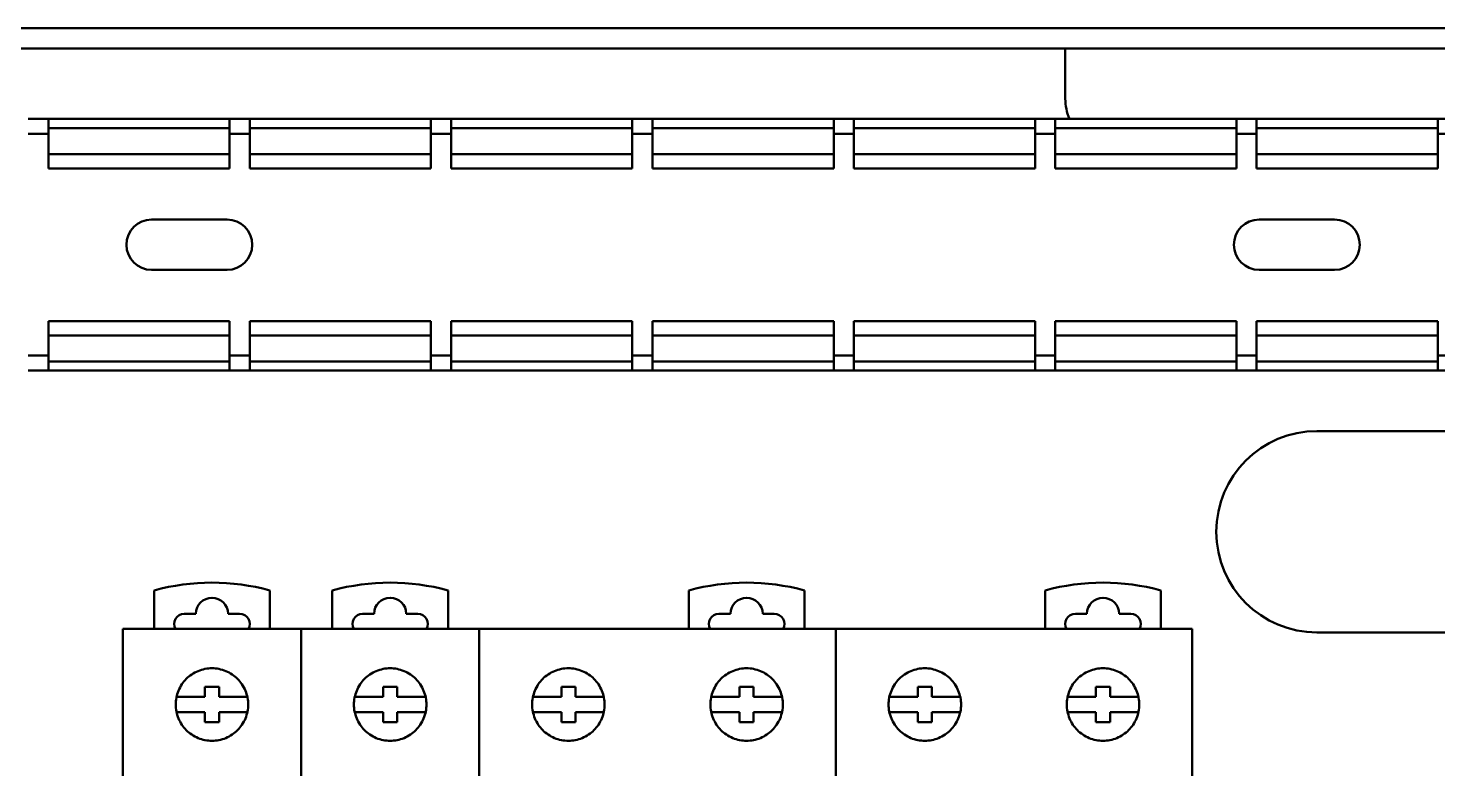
# Model space of a CAD drawing. Header units: millimetres. Extents: x 0 to 792, y -110 to 1285.
# Drawn here: x 249.4 to 389.4, y 377.7 to 451.3 of the extents above; entities that cross this region are included whole.
import ezdxf

# ---------------------------------------------------------------- set-up
doc = ezdxf.new("R2010")
doc.units = ezdxf.units.MM
doc.header["$LTSCALE"] = 1.333333
doc.layers.add('Visible (ISO)', color=7, linetype='Continuous', lineweight=50)

msp = doc.modelspace()

# ---------------------------------------------------------------- linework, layer by layer
at = {"layer": 'Visible (ISO)'}
for p, q in [((667.43, 451.26), (137.43, 451.26)), ((487.43, 451.26), (137.43, 451.26)), ((139.43, 449.26), (665.43, 449.26)), ((352.43, 449.26), (352.43, 445.26)), ((352.43, 444.26), (352.43, 445.26)), ((251.43, 442.26), (249.43, 442.26)), ((269.43, 442.26), (251.43, 442.26)), ((251.43, 442.26), (251.43, 442.11)), ((251.43, 441.34), (251.43, 442.11)), ((251.43, 441.34), (251.43, 441.05)), ((251.43, 441.34), (269.43, 441.34)), ((251.43, 438.76), (251.43, 441.05)), ((271.43, 442.26), (269.43, 442.26)), ((269.43, 442.11), (269.43, 442.26)), ((269.43, 442.11), (269.43, 441.34)), ((269.43, 441.05), (269.43, 441.34)), ((269.43, 441.05), (269.43, 438.76)), ((289.43, 442.26), (271.43, 442.26)), ((271.43, 442.26), (271.43, 442.11)), ((271.43, 441.34), (271.43, 442.11)), ((271.43, 441.34), (271.43, 441.05)), ((271.43, 441.34), (289.43, 441.34)), ((271.43, 438.76), (271.43, 441.05)), ((291.43, 442.26), (289.43, 442.26)), ((289.43, 442.11), (289.43, 442.26)), ((289.43, 442.11), (289.43, 441.34)), ((289.43, 441.05), (289.43, 441.34)), ((289.43, 441.05), (289.43, 438.76)), ((309.43, 442.26), (291.43, 442.26)), ((291.43, 442.26), (291.43, 442.11)), ((291.43, 441.34), (291.43, 442.11)), ((291.43, 441.34), (291.43, 441.05)), ((291.43, 441.34), (309.43, 441.34)), ((291.43, 438.76), (291.43, 441.05)), ((311.43, 442.26), (309.43, 442.26)), ((309.43, 442.11), (309.43, 442.26)), ((309.43, 442.11), (309.43, 441.34)), ((309.43, 441.05), (309.43, 441.34)), ((309.43, 441.05), (309.43, 438.76)), ((329.43, 442.26), (311.43, 442.26)), ((311.43, 442.26), (311.43, 442.11)), ((311.43, 441.34), (311.43, 442.11)), ((311.43, 441.34), (311.43, 441.05)), ((311.43, 441.34), (329.43, 441.34)), ((311.43, 438.76), (311.43, 441.05)), ((331.43, 442.26), (329.43, 442.26)), ((329.43, 442.11), (329.43, 442.26)), ((329.43, 442.11), (329.43, 441.34)), ((329.43, 441.05), (329.43, 441.34)), ((329.43, 441.05), (329.43, 438.76)), ((349.43, 442.26), (331.43, 442.26)), ((331.43, 442.26), (331.43, 442.11)), ((331.43, 441.34), (331.43, 442.11)), ((331.43, 441.34), (331.43, 441.05)), ((331.43, 441.34), (349.43, 441.34)), ((331.43, 438.76), (331.43, 441.05)), ((351.43, 442.26), (349.43, 442.26)), ((349.43, 442.11), (349.43, 442.26)), ((349.43, 442.11), (349.43, 441.34)), ((349.43, 441.05), (349.43, 441.34)), ((349.43, 441.05), (349.43, 438.76)), ((369.43, 442.26), (351.43, 442.26)), ((351.43, 442.26), (351.43, 442.11)), ((351.43, 441.34), (351.43, 442.11)), ((351.43, 441.34), (351.43, 441.05)), ((351.43, 441.34), (369.43, 441.34)), ((351.43, 438.76), (351.43, 441.05)), ((371.43, 442.26), (369.43, 442.26)), ((369.43, 442.11), (369.43, 442.26)), ((369.43, 442.11), (369.43, 441.34)), ((369.43, 441.05), (369.43, 441.34)), ((369.43, 441.05), (369.43, 438.76)), ((389.43, 442.26), (371.43, 442.26)), ((371.43, 442.26), (371.43, 442.11)), ((371.43, 441.34), (371.43, 442.11)), ((371.43, 441.34), (371.43, 441.05)), ((371.43, 441.34), (389.43, 441.34)), ((371.43, 438.76), (371.43, 441.05)), ((391.43, 442.26), (389.43, 442.26)), ((389.43, 442.11), (389.43, 442.26)), ((389.43, 442.11), (389.43, 441.34)), ((389.43, 441.05), (389.43, 441.34)), ((389.43, 441.05), (389.43, 438.76)), ((249.43, 440.76), (251.43, 440.76)), ((269.43, 440.76), (271.43, 440.76)), ((289.43, 440.76), (291.43, 440.76)), ((309.43, 440.76), (311.43, 440.76)), ((329.43, 440.76), (331.43, 440.76)), ((349.43, 440.76), (351.43, 440.76)), ((369.43, 440.76), (371.43, 440.76)), ((389.43, 440.76), (391.43, 440.76)), ((251.43, 437.84), (251.43, 438.76)), ((269.43, 438.76), (251.43, 438.76)), ((269.43, 438.76), (269.43, 437.84)), ((271.43, 437.84), (271.43, 438.76)), ((289.43, 438.76), (271.43, 438.76)), ((289.43, 438.76), (289.43, 437.84)), ((291.43, 437.84), (291.43, 438.76)), ((309.43, 438.76), (291.43, 438.76)), ((309.43, 438.76), (309.43, 437.84)), ((311.43, 437.84), (311.43, 438.76)), ((329.43, 438.76), (311.43, 438.76)), ((329.43, 438.76), (329.43, 437.84)), ((331.43, 437.84), (331.43, 438.76)), ((349.43, 438.76), (331.43, 438.76)), ((349.43, 438.76), (349.43, 437.84)), ((351.43, 437.84), (351.43, 438.76)), ((369.43, 438.76), (351.43, 438.76)), ((369.43, 438.76), (369.43, 437.84)), ((371.43, 437.84), (371.43, 438.76)), ((389.43, 438.76), (371.43, 438.76)), ((389.43, 438.76), (389.43, 437.84)), ((251.43, 437.84), (251.43, 437.34)), ((251.43, 437.34), (269.43, 437.34)), ((269.43, 437.34), (269.43, 437.84)), ((271.43, 437.84), (271.43, 437.34)), ((271.43, 437.34), (289.43, 437.34)), ((289.43, 437.34), (289.43, 437.84)), ((291.43, 437.84), (291.43, 437.34)), ((291.43, 437.34), (309.43, 437.34)), ((309.43, 437.34), (309.43, 437.84)), ((311.43, 437.84), (311.43, 437.34)), ((311.43, 437.34), (329.43, 437.34)), ((329.43, 437.34), (329.43, 437.84)), ((331.43, 437.84), (331.43, 437.34)), ((331.43, 437.34), (349.43, 437.34)), ((349.43, 437.34), (349.43, 437.84)), ((351.43, 437.84), (351.43, 437.34)), ((351.43, 437.34), (369.43, 437.34)), ((369.43, 437.34), (369.43, 437.84)), ((371.43, 437.84), (371.43, 437.34)), ((371.43, 437.34), (389.43, 437.34)), ((389.43, 437.34), (389.43, 437.84)), ((261.68, 432.26), (269.18, 432.26)), ((371.68, 432.26), (379.18, 432.26)), ((269.18, 427.26), (261.68, 427.26)), ((379.18, 427.26), (371.68, 427.26)), ((251.43, 421.67), (251.43, 422.17)), ((269.43, 422.17), (251.43, 422.17)), ((251.43, 421.67), (251.43, 420.76)), ((269.43, 422.17), (269.43, 421.67)), ((269.43, 420.76), (269.43, 421.67)), ((271.43, 421.67), (271.43, 422.17)), ((289.43, 422.17), (271.43, 422.17)), ((271.43, 421.67), (271.43, 420.76)), ((289.43, 422.17), (289.43, 421.67)), ((289.43, 420.76), (289.43, 421.67)), ((291.43, 421.67), (291.43, 422.17)), ((309.43, 422.17), (291.43, 422.17)), ((291.43, 421.67), (291.43, 420.76)), ((309.43, 422.17), (309.43, 421.67)), ((309.43, 420.76), (309.43, 421.67)), ((311.43, 421.67), (311.43, 422.17)), ((329.43, 422.17), (311.43, 422.17)), ((311.43, 421.67), (311.43, 420.76)), ((329.43, 422.17), (329.43, 421.67)), ((329.43, 420.76), (329.43, 421.67)), ((331.43, 421.67), (331.43, 422.17)), ((349.43, 422.17), (331.43, 422.17)), ((331.43, 421.67), (331.43, 420.76)), ((349.43, 422.17), (349.43, 421.67)), ((349.43, 420.76), (349.43, 421.67)), ((351.43, 421.67), (351.43, 422.17)), ((369.43, 422.17), (351.43, 422.17)), ((351.43, 421.67), (351.43, 420.76)), ((369.43, 422.17), (369.43, 421.67)), ((369.43, 420.76), (369.43, 421.67)), ((371.43, 421.67), (371.43, 422.17)), ((389.43, 422.17), (371.43, 422.17)), ((371.43, 421.67), (371.43, 420.76)), ((389.43, 422.17), (389.43, 421.67)), ((389.43, 420.76), (389.43, 421.67)), ((251.43, 420.76), (251.43, 418.47)), ((269.43, 420.76), (251.43, 420.76)), ((269.43, 418.47), (269.43, 420.76)), ((271.43, 420.76), (271.43, 418.47)), ((289.43, 420.76), (271.43, 420.76)), ((289.43, 418.47), (289.43, 420.76)), ((291.43, 420.76), (291.43, 418.47)), ((309.43, 420.76), (291.43, 420.76)), ((309.43, 418.47), (309.43, 420.76)), ((311.43, 420.76), (311.43, 418.47)), ((329.43, 420.76), (311.43, 420.76)), ((329.43, 418.47), (329.43, 420.76)), ((331.43, 420.76), (331.43, 418.47)), ((349.43, 420.76), (331.43, 420.76)), ((349.43, 418.47), (349.43, 420.76)), ((351.43, 420.76), (351.43, 418.47)), ((369.43, 420.76), (351.43, 420.76)), ((369.43, 418.47), (369.43, 420.76)), ((371.43, 420.76), (371.43, 418.47)), ((389.43, 420.76), (371.43, 420.76)), ((389.43, 418.47), (389.43, 420.76)), ((249.43, 418.76), (251.43, 418.76)), ((269.43, 418.76), (271.43, 418.76)), ((289.43, 418.76), (291.43, 418.76)), ((309.43, 418.76), (311.43, 418.76)), ((329.43, 418.76), (331.43, 418.76)), ((349.43, 418.76), (351.43, 418.76)), ((369.43, 418.76), (371.43, 418.76)), ((389.43, 418.76), (391.43, 418.76)), ((251.43, 417.26), (249.43, 417.26)), ((251.43, 418.17), (251.43, 418.47)), ((251.43, 418.17), (251.43, 417.41)), ((269.43, 418.17), (251.43, 418.17)), ((251.43, 417.26), (251.43, 417.41)), ((269.43, 417.26), (251.43, 417.26)), ((269.43, 418.47), (269.43, 418.17)), ((269.43, 417.41), (269.43, 418.17)), ((269.43, 417.41), (269.43, 417.26)), ((271.43, 417.26), (269.43, 417.26)), ((271.43, 418.17), (271.43, 418.47)), ((271.43, 418.17), (271.43, 417.41)), ((289.43, 418.17), (271.43, 418.17)), ((271.43, 417.26), (271.43, 417.41)), ((289.43, 417.26), (271.43, 417.26)), ((289.43, 418.47), (289.43, 418.17)), ((289.43, 417.41), (289.43, 418.17)), ((289.43, 417.41), (289.43, 417.26)), ((291.43, 417.26), (289.43, 417.26)), ((291.43, 418.17), (291.43, 418.47)), ((291.43, 418.17), (291.43, 417.41)), ((309.43, 418.17), (291.43, 418.17)), ((291.43, 417.26), (291.43, 417.41)), ((309.43, 417.26), (291.43, 417.26)), ((309.43, 418.47), (309.43, 418.17)), ((309.43, 417.41), (309.43, 418.17)), ((309.43, 417.41), (309.43, 417.26)), ((311.43, 417.26), (309.43, 417.26)), ((311.43, 418.17), (311.43, 418.47)), ((311.43, 418.17), (311.43, 417.41)), ((329.43, 418.17), (311.43, 418.17)), ((311.43, 417.26), (311.43, 417.41)), ((329.43, 417.26), (311.43, 417.26)), ((329.43, 418.47), (329.43, 418.17)), ((329.43, 417.41), (329.43, 418.17)), ((329.43, 417.41), (329.43, 417.26)), ((331.43, 417.26), (329.43, 417.26)), ((331.43, 418.17), (331.43, 418.47)), ((331.43, 418.17), (331.43, 417.41)), ((349.43, 418.17), (331.43, 418.17)), ((331.43, 417.26), (331.43, 417.41)), ((349.43, 417.26), (331.43, 417.26)), ((349.43, 418.47), (349.43, 418.17)), ((349.43, 417.41), (349.43, 418.17)), ((349.43, 417.41), (349.43, 417.26)), ((351.43, 417.26), (349.43, 417.26)), ((351.43, 418.17), (351.43, 418.47)), ((351.43, 418.17), (351.43, 417.41)), ((369.43, 418.17), (351.43, 418.17)), ((351.43, 417.26), (351.43, 417.41)), ((369.43, 417.26), (351.43, 417.26)), ((369.43, 418.47), (369.43, 418.17)), ((369.43, 417.41), (369.43, 418.17)), ((369.43, 417.41), (369.43, 417.26)), ((371.43, 417.26), (369.43, 417.26)), ((371.43, 418.17), (371.43, 418.47)), ((371.43, 418.17), (371.43, 417.41)), ((389.43, 418.17), (371.43, 418.17)), ((371.43, 417.26), (371.43, 417.41)), ((389.43, 417.26), (371.43, 417.26)), ((389.43, 418.47), (389.43, 418.17)), ((389.43, 417.41), (389.43, 418.17)), ((389.43, 417.41), (389.43, 417.26)), ((391.43, 417.26), (389.43, 417.26)), ((377.43, 411.26), (427.43, 411.26)), ((261.93, 395.44), (261.93, 391.61)), ((273.43, 391.61), (273.43, 395.44)), ((279.63, 395.44), (279.63, 391.61)), ((291.13, 391.61), (291.13, 395.44)), ((315.03, 391.61), (315.03, 395.44)), ((326.53, 395.44), (326.53, 391.61)), ((350.43, 391.61), (350.43, 395.44)), ((361.93, 395.44), (361.93, 391.61)), ((264.93, 393.11), (266.08, 393.11)), ((269.28, 393.11), (270.43, 393.11)), ((282.63, 393.11), (283.78, 393.11)), ((286.98, 393.11), (288.13, 393.11)), ((319.18, 393.11), (318.03, 393.11)), ((323.53, 393.11), (322.38, 393.11)), ((354.58, 393.11), (353.43, 393.11)), ((358.93, 393.11), (357.78, 393.11)), ((258.83, 391.61), (276.53, 391.61)), ((258.83, 372.72), (258.83, 391.61)), ((276.53, 391.61), (276.53, 372.72)), ((276.53, 391.61), (294.23, 391.61)), ((276.53, 372.72), (276.53, 391.61)), ((294.23, 391.61), (294.23, 372.72)), ((294.23, 391.61), (294.23, 372.72)), ((329.63, 391.61), (294.23, 391.61)), ((329.63, 391.61), (329.63, 372.72)), ((329.63, 391.61), (329.63, 372.72)), ((365.03, 391.61), (329.63, 391.61)), ((365.03, 391.61), (365.03, 372.72)), ((427.43, 391.26), (377.43, 391.26)), ((266.98, 384.86), (266.98, 385.86)), ((266.98, 385.86), (268.38, 385.86)), ((268.38, 385.86), (268.38, 384.86)), ((284.68, 384.86), (284.68, 385.86)), ((284.68, 385.86), (286.08, 385.86)), ((286.08, 385.86), (286.08, 384.86)), ((302.38, 385.86), (302.38, 384.86)), ((303.78, 385.86), (302.38, 385.86)), ((303.78, 384.86), (303.78, 385.86)), ((320.08, 385.86), (320.08, 384.86)), ((321.48, 385.86), (320.08, 385.86)), ((321.48, 384.86), (321.48, 385.86)), ((337.78, 385.86), (337.78, 384.86)), ((339.18, 385.86), (337.78, 385.86)), ((339.18, 384.86), (339.18, 385.86)), ((355.48, 385.86), (355.48, 384.86)), ((356.88, 385.86), (355.48, 385.86)), ((356.88, 384.86), (356.88, 385.86)), ((266.98, 384.86), (264.16, 384.86)), ((268.38, 384.86), (271.2, 384.86)), ((284.68, 384.86), (281.86, 384.86)), ((286.08, 384.86), (288.9, 384.86)), ((299.56, 384.86), (302.38, 384.86)), ((306.6, 384.86), (303.78, 384.86)), ((317.26, 384.86), (320.08, 384.86)), ((324.3, 384.86), (321.48, 384.86)), ((334.96, 384.86), (337.78, 384.86)), ((342, 384.86), (339.18, 384.86)), ((352.66, 384.86), (355.48, 384.86)), ((359.7, 384.86), (356.88, 384.86)), ((266.98, 383.36), (264.16, 383.36)), ((266.98, 382.36), (266.98, 383.36)), ((268.38, 382.36), (266.98, 382.36)), ((268.38, 383.36), (271.2, 383.36)), ((268.38, 383.36), (268.38, 382.36)), ((284.68, 383.36), (281.86, 383.36)), ((284.68, 382.36), (284.68, 383.36)), ((286.08, 382.36), (284.68, 382.36)), ((286.08, 383.36), (288.9, 383.36)), ((286.08, 383.36), (286.08, 382.36)), ((299.56, 383.36), (302.38, 383.36)), ((302.38, 383.36), (302.38, 382.36)), ((302.38, 382.36), (303.78, 382.36)), ((306.6, 383.36), (303.78, 383.36)), ((303.78, 382.36), (303.78, 383.36)), ((317.26, 383.36), (320.08, 383.36)), ((320.08, 383.36), (320.08, 382.36)), ((320.08, 382.36), (321.48, 382.36)), ((324.3, 383.36), (321.48, 383.36)), ((321.48, 382.36), (321.48, 383.36)), ((334.96, 383.36), (337.78, 383.36)), ((337.78, 383.36), (337.78, 382.36)), ((337.78, 382.36), (339.18, 382.36)), ((342, 383.36), (339.18, 383.36)), ((339.18, 382.36), (339.18, 383.36)), ((352.66, 383.36), (355.48, 383.36)), ((355.48, 383.36), (355.48, 382.36)), ((355.48, 382.36), (356.88, 382.36)), ((359.7, 383.36), (356.88, 383.36)), ((356.88, 382.36), (356.88, 383.36))]:
    msp.add_line(p, q, dxfattribs=at)
for centre, radius, start, end in [((357.43, 444.26), 5, 180, 203.5782), ((261.68, 429.76), 2.5, 90, 270), ((269.18, 429.76), 2.5, 270, 90), ((371.68, 429.76), 2.5, 90, 270), ((379.18, 429.76), 2.5, 270, 90), ((377.43, 401.26), 10, 90, 270), ((267.68, 374.21), 22, 74.849, 105.151), ((285.38, 374.21), 22, 74.849, 105.151), ((320.78, 374.21), 22, 74.849, 105.151), ((356.18, 374.21), 22, 74.849, 105.151), ((267.68, 393.11), 1.6, 0, 180), ((285.38, 393.11), 1.6, 0, 180), ((320.78, 393.11), 1.6, 0, 180), ((356.18, 393.11), 1.6, 0, 180), ((264.93, 392.11), 1, 90, 210), ((270.43, 392.11), 1, 330, 90), ((282.63, 392.11), 1, 90, 210), ((288.13, 392.11), 1, 330, 90), ((318.03, 392.11), 1, 90, 210), ((323.53, 392.11), 1, 330, 90), ((353.43, 392.11), 1, 90, 210), ((358.93, 392.11), 1, 330, 90)]:
    msp.add_arc(centre, radius, start, end, dxfattribs=at)
for points, knots in [([(267.68, 380.51), (268.13, 380.51), (268.61, 380.6), (269.5, 380.97), (269.9, 381.24), (270.54, 381.88), (270.82, 382.29), (271.19, 383.18), (271.28, 383.66), (271.28, 384.56), (271.19, 385.04), (270.82, 385.93), (270.54, 386.34), (269.9, 386.98), (269.5, 387.25), (268.61, 387.62), (268.13, 387.71), (267.68, 387.71), (267.23, 387.71), (266.74, 387.62), (265.86, 387.25), (265.45, 386.98), (264.81, 386.34), (264.54, 385.93), (264.17, 385.04), (264.08, 384.56), (264.08, 383.66), (264.17, 383.18), (264.54, 382.29), (264.81, 381.88), (265.45, 381.24), (265.86, 380.97), (266.74, 380.6), (267.23, 380.51), (267.68, 380.51)], [1.086857, 1.086857, 1.086857, 1.086857, 1.222434, 1.222434, 1.358011, 1.358011, 1.494016, 1.494016, 1.630022, 1.630022, 1.766267, 1.766267, 1.902512, 1.902512, 2.038113, 2.038113, 2.173714, 2.173714, 2.173714, 2.309315, 2.309315, 2.444916, 2.444916, 2.581161, 2.581161, 2.717406, 2.717406, 2.853412, 2.853412, 2.989417, 2.989417, 3.124994, 3.124994, 3.260571, 3.260571, 3.260571, 3.260571]), ([(285.38, 380.51), (285.83, 380.51), (286.31, 380.6), (287.2, 380.97), (287.6, 381.24), (288.24, 381.88), (288.52, 382.29), (288.89, 383.18), (288.98, 383.66), (288.98, 384.56), (288.89, 385.04), (288.52, 385.93), (288.24, 386.34), (287.6, 386.98), (287.2, 387.25), (286.31, 387.62), (285.83, 387.71), (285.38, 387.71), (284.93, 387.71), (284.44, 387.62), (283.56, 387.25), (283.15, 386.98), (282.51, 386.34), (282.24, 385.93), (281.87, 385.04), (281.78, 384.56), (281.78, 383.66), (281.87, 383.18), (282.24, 382.29), (282.51, 381.88), (283.15, 381.24), (283.56, 380.97), (284.44, 380.6), (284.93, 380.51), (285.38, 380.51)], [1.086857, 1.086857, 1.086857, 1.086857, 1.222434, 1.222434, 1.358011, 1.358011, 1.494016, 1.494016, 1.630022, 1.630022, 1.766267, 1.766267, 1.902512, 1.902512, 2.038113, 2.038113, 2.173714, 2.173714, 2.173714, 2.309315, 2.309315, 2.444916, 2.444916, 2.581161, 2.581161, 2.717406, 2.717406, 2.853412, 2.853412, 2.989417, 2.989417, 3.124994, 3.124994, 3.260571, 3.260571, 3.260571, 3.260571]), ([(303.08, 380.51), (302.63, 380.51), (302.14, 380.6), (301.26, 380.97), (300.85, 381.24), (300.21, 381.88), (299.94, 382.29), (299.57, 383.18), (299.48, 383.66), (299.48, 384.56), (299.57, 385.04), (299.94, 385.93), (300.21, 386.34), (300.85, 386.98), (301.26, 387.25), (302.14, 387.62), (302.63, 387.71), (303.08, 387.71), (303.53, 387.71), (304.01, 387.62), (304.9, 387.25), (305.3, 386.98), (305.94, 386.34), (306.22, 385.93), (306.59, 385.04), (306.68, 384.56), (306.68, 383.66), (306.59, 383.18), (306.22, 382.29), (305.94, 381.88), (305.3, 381.24), (304.9, 380.97), (304.01, 380.6), (303.53, 380.51), (303.08, 380.51)], [-1.086857, -1.086857, -1.086857, -1.086857, -0.95128, -0.95128, -0.815703, -0.815703, -0.679698, -0.679698, -0.543692, -0.543692, -0.407447, -0.407447, -0.271202, -0.271202, -0.135601, -0.135601, 0, 0, 0, 0.135601, 0.135601, 0.271202, 0.271202, 0.407447, 0.407447, 0.543692, 0.543692, 0.679698, 0.679698, 0.815703, 0.815703, 0.95128, 0.95128, 1.086857, 1.086857, 1.086857, 1.086857]), ([(320.78, 387.71), (321.23, 387.71), (321.71, 387.62), (322.6, 387.25), (323, 386.98), (323.64, 386.34), (323.92, 385.93), (324.29, 385.04), (324.38, 384.56), (324.38, 383.66), (324.29, 383.18), (323.92, 382.29), (323.64, 381.88), (323, 381.24), (322.6, 380.97), (321.71, 380.6), (321.23, 380.51), (320.33, 380.51), (319.84, 380.6), (318.96, 380.97), (318.55, 381.24), (317.91, 381.88), (317.64, 382.29), (317.27, 383.18), (317.18, 383.66), (317.18, 384.56), (317.27, 385.04), (317.64, 385.93), (317.91, 386.34), (318.55, 386.98), (318.96, 387.25), (319.84, 387.62), (320.33, 387.71), (320.78, 387.71)], [0, 0, 0, 0, 0.135601, 0.135601, 0.271202, 0.271202, 0.407447, 0.407447, 0.543692, 0.543692, 0.679698, 0.679698, 0.815703, 0.815703, 0.95128, 0.95128, 1.086857, 1.086857, 1.222434, 1.222434, 1.358011, 1.358011, 1.494016, 1.494016, 1.630022, 1.630022, 1.766267, 1.766267, 1.902512, 1.902512, 2.038113, 2.038113, 2.173714, 2.173714, 2.173714, 2.173714]), ([(338.48, 380.51), (338.03, 380.51), (337.54, 380.6), (336.66, 380.97), (336.25, 381.24), (335.61, 381.88), (335.34, 382.29), (334.97, 383.18), (334.88, 383.66), (334.88, 384.56), (334.97, 385.04), (335.34, 385.93), (335.61, 386.34), (336.25, 386.98), (336.66, 387.25), (337.54, 387.62), (338.03, 387.71), (338.48, 387.71), (338.93, 387.71), (339.41, 387.62), (340.3, 387.25), (340.7, 386.98), (341.34, 386.34), (341.62, 385.93), (341.99, 385.04), (342.08, 384.56), (342.08, 383.66), (341.99, 383.18), (341.62, 382.29), (341.34, 381.88), (340.7, 381.24), (340.3, 380.97), (339.41, 380.6), (338.93, 380.51), (338.48, 380.51)], [-1.086857, -1.086857, -1.086857, -1.086857, -0.95128, -0.95128, -0.815703, -0.815703, -0.679698, -0.679698, -0.543692, -0.543692, -0.407447, -0.407447, -0.271202, -0.271202, -0.135601, -0.135601, 0, 0, 0, 0.135601, 0.135601, 0.271202, 0.271202, 0.407447, 0.407447, 0.543692, 0.543692, 0.679698, 0.679698, 0.815703, 0.815703, 0.95128, 0.95128, 1.086857, 1.086857, 1.086857, 1.086857]), ([(356.18, 387.71), (356.63, 387.71), (357.11, 387.62), (358, 387.25), (358.4, 386.98), (359.04, 386.34), (359.32, 385.93), (359.69, 385.04), (359.78, 384.56), (359.78, 383.66), (359.69, 383.18), (359.32, 382.29), (359.04, 381.88), (358.4, 381.24), (358, 380.97), (357.11, 380.6), (356.63, 380.51), (355.73, 380.51), (355.24, 380.6), (354.36, 380.97), (353.95, 381.24), (353.31, 381.88), (353.04, 382.29), (352.67, 383.18), (352.58, 383.66), (352.58, 384.56), (352.67, 385.04), (353.04, 385.93), (353.31, 386.34), (353.95, 386.98), (354.36, 387.25), (355.24, 387.62), (355.73, 387.71), (356.18, 387.71)], [0, 0, 0, 0, 0.135601, 0.135601, 0.271202, 0.271202, 0.407447, 0.407447, 0.543692, 0.543692, 0.679698, 0.679698, 0.815703, 0.815703, 0.95128, 0.95128, 1.086857, 1.086857, 1.222434, 1.222434, 1.358011, 1.358011, 1.494016, 1.494016, 1.630022, 1.630022, 1.766267, 1.766267, 1.902512, 1.902512, 2.038113, 2.038113, 2.173714, 2.173714, 2.173714, 2.173714])]:
    msp.add_open_spline(points, degree=3, knots=knots, dxfattribs=at)

doc.saveas('drawing.dxf')
